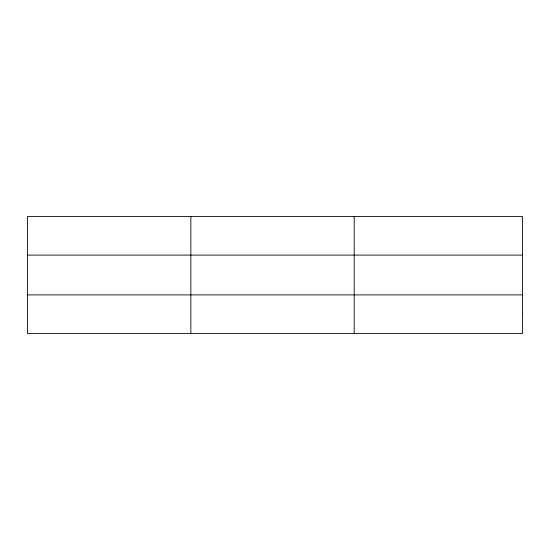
<?xml version="1.0" encoding="UTF-8"?>
<svg xmlns="http://www.w3.org/2000/svg" width="550" height="550" viewBox="0 0 550 550"><rect width="100%" height="100%" fill="white"/><g stroke="black" fill="none" stroke-linecap="round" stroke-linejoin="round"><path stroke-width="0.82" d="M190.85 333.52L190.85 216.48M354.2 333.52L354.2 216.48M27.5 255.104L522.5 255.104M27.5 294.896L522.5 294.896M522.5 314.208L522.5 333.52L27.5 333.52L27.5 216.48L522.5 216.48L522.5 314.208"/></g></svg>
